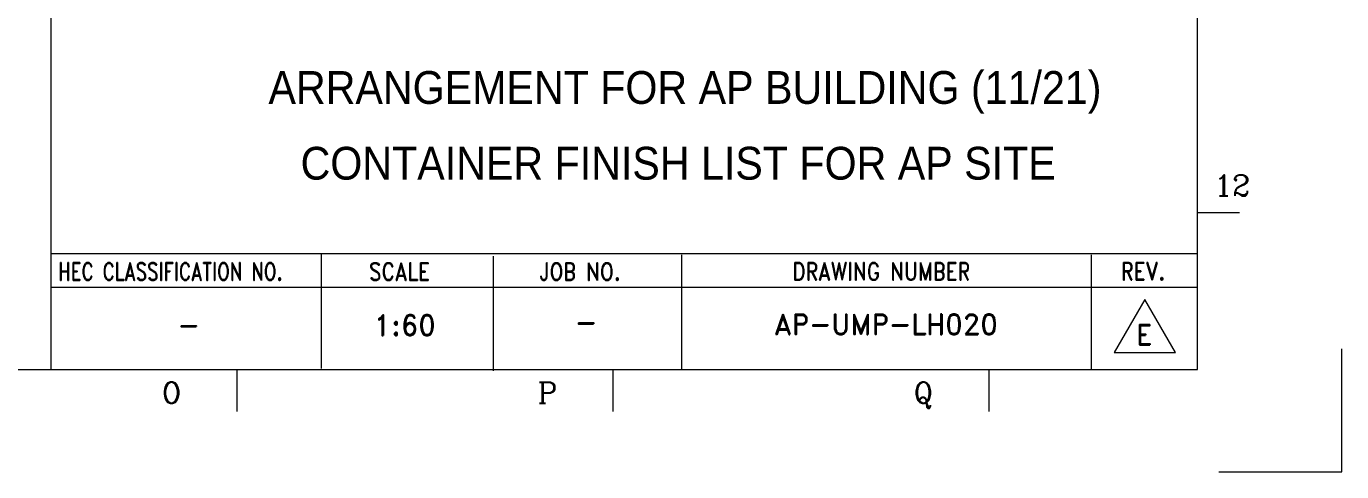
# Model space of a CAD drawing. Header units: millimetres. Extents: x -300 to 383236, y -195106 to -144646.
# Drawn here: x 369612 to 383236, y -195106 to -190498 of the extents above; entities that cross this region are included whole.
import ezdxf
from ezdxf.enums import TextEntityAlignment as Align

# ---------------------------------------------------------------- set-up
doc = ezdxf.new("R2010")
doc.units = ezdxf.units.MM
doc.header["$LTSCALE"] = 60
doc.layers.add('1', color=7, linetype='Continuous')
doc.layers.add('TAN-TIT', color=30, linetype='Continuous', lineweight=0)
doc.styles.add('COM', font='COMPLEX', dxfattribs={"height": 5})
doc.styles.add('KIM3', font='ROMAND.shx', dxfattribs={"width": 1.25, "height": 3})
doc.styles.add('RD', font='sanss___.ttf')
doc.styles.add('RD20', font='ROMAND.SHX', dxfattribs={"width": 0.8, "height": 2})
doc.styles.add('RD6', font='ROMAND.shx', dxfattribs={"width": 0.83, "height": 6})

# ---------------------------------------------------------------- blocks, each defined once
blk = doc.blocks.new('BORDER')
at = {"layer": 'TAN-TIT'}
for p, q in [((232823, 3520), (232823, 164680)), ((193237, 44987), (193237, 3520)), ((232823, 8937), (234266, 8937)), ((193237, 7521), (232823, 7521)), ((202568, 7521), (202568, 3563)), ((208506, 7436), (208506, 3477)), ((215010, 7479), (215010, 3520)), ((229148, 7479), (229148, 3520)), ((232823, 6348), (193237, 6348)), ((231000, 5942), (229939, 4106)), ((232060, 4106), (231000, 5942)), ((232823, 4856), (232823, 4899)), ((229939, 4106), (232060, 4106)), ((4977, 3520), (232823, 3520)), ((199656, 3520), (199656, 2078)), ((212634, 3520), (212634, 2078)), ((225613, 3520), (225613, 2078))]:
    blk.add_line(p, q, dxfattribs=at)
at = {"layer": 'TAN-TIT', "linetype": 'Continuous'}
for p, q in [((237800, 0), (237800, 4241)), ((233559, 0), (237800, 0))]:
    blk.add_line(p, q, dxfattribs=at)
at = {"layer": 'TAN-TIT', "style": 'COM'}
for s, p in [('12', (233400, 9513)), ('O', (197060, 2366)), ('P', (210039, 2366)), ('Q', (223017, 2366))]:
    blk.add_text(s, height=721, dxfattribs=at).set_placement(p)
at = {"layer": 'TAN-TIT', "style": 'RD6'}
for s, width, p in [('HEC CLASSIFICATION NO.', 0.75, (193489, 6598)), ('SCALE', 0.83, (204216, 6594)), ('JOB NO.', 0.83, (210080, 6594)), ('DRAWING NUMBER', 0.83, (218836, 6599)), ('REV.', 0.83, (230185, 6605))]:
    blk.add_text(s, height=612, dxfattribs=dict(at, width=width)).set_placement(p)

msp = doc.modelspace()

# ---------------------------------------------------------------- block references
at = {"layer": '1', "xscale": 0.3, "yscale": 0.3, "zscale": 0.3}
msp.add_blockref('BORDER', (311895.7, -195106.1), dxfattribs=at)

# ---------------------------------------------------------------- texts
at = {"style": 'RD', "width": 0.9}
for s, p in [('ARRANGEMENT FOR AP BUILDING (11/21)', (372119.9, -191300.6)), ('CONTAINER FINISH LIST FOR AP SITE', (372452.4, -192084.4))]:
    msp.add_text(s, height=339.31, dxfattribs=at).set_placement(p)
for s, height, style, p in [('-', 212.1, 'RD20', (371294, -193696.7)), ('1:60', 212.07, 'RD20', (373530.7, -193696.7)), ('-', 212.1, 'RD20', (375408.2, -193667.3)), ('AP-UMP-LH020', 212.069, 'KIM3', (378515.7, -193687.7)), ('E', 212.1, 'RD20', (381190.3, -193794.7))]:
    msp.add_text(s, height=height, dxfattribs=dict(style=style)).set_placement(p, align=Align.CENTER)

doc.saveas('drawing.dxf')
